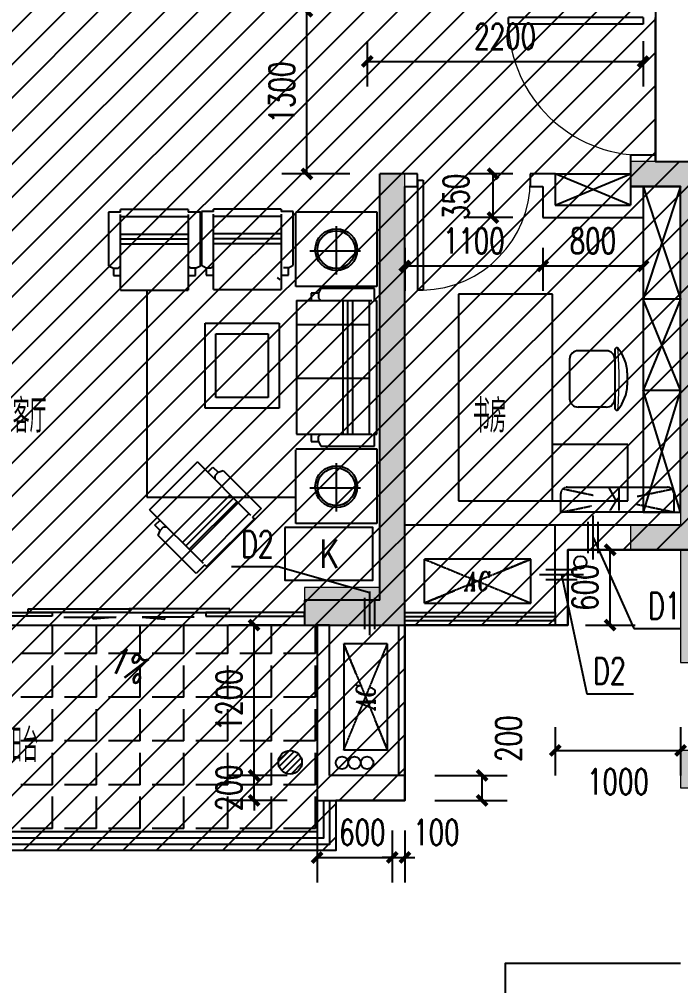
# Model space of a CAD drawing. Extents: x 184967 to 628822, y -100826 to 121332.
# Drawn here: x 264050 to 269325, y 8445 to 16157 of the extents above; entities that cross this region are included whole.
import ezdxf
from ezdxf.enums import TextEntityAlignment as Align

# ---------------------------------------------------------------- set-up
doc = ezdxf.new("R2010")
doc.units = 0
doc.header["$MEASUREMENT"] = 0
doc.linetypes.add('DASH', pattern=[0.35, 0.25, -0.1])
for name, color, linetype in [('1-涂料1', 251, 'Continuous'), ('by', 30, 'Continuous'), ('DIM_LEAD', 3, 'Continuous'), ('EQUIP_地漏', 7, 'Continuous'), ('fur', 252, 'Continuous'), ('KT', 8, 'DASH'), ('PS', 60, 'Continuous'), ('pub_dim1', 190, 'Continuous'), ('PUB_TEXT', 7, 'Continuous'), ('TEXT', 7, 'Continuous'), ('VPIPE-凝结', 150, 'TG_N'), ('VPIPE-直饮', 140, 'TG_Y'), ('VPIPE-雨水', 4, 'TG_Y'), ('WALL', 145, 'Continuous'), ('WINDOW', 141, 'Continuous'), ('厨洁具', 8, 'Continuous'), ('栏杆', 4, 'Continuous'), ('看线', 67, 'Continuous'), ('面积匡算', 1, 'Continuous')]:
    doc.layers.add(name, color=color, linetype=linetype)
doc.layers.add('4#6#-col-2F~31F$0$COLU', color=7, linetype='Continuous', lineweight=0)
doc.layers.add('4#6#-col-2F~31F$0$COLU_HATCH', color=251, linetype='Continuous', lineweight=0)
doc.styles.add('_TCH_DIM', font='SIMPLEX', dxfattribs={"bigfont": 'GBCBIG'})
doc.styles.add('_TCH_DIM_T3', font='SIMPLEX', dxfattribs={"width": 0.705882, "bigfont": 'GBCBIG'})
doc.styles.add('ENGLISH', font='italict.shx')
doc.styles.add('LHZ', font='RS5.SHX', dxfattribs={"width": 0.7, "height": 2000, "bigfont": 'HZTXT.shx'})
doc.styles.add('ROMANS', font='romans.shx', dxfattribs={"width": 0.8, "bigfont": 'hztxt.shx'})
doc.styles.get("Standard").update_dxf_attribs({"font": 'gbenor.shx', "bigfont": 'gbcbig.shx'})
doc.styles.add('TG_LINETYPE', font='GBXWXT', dxfattribs={"width": 0.7, "height": 3, "bigfont": 'GBCBIG'})
doc.styles.add('宋体', font='romans.shx', dxfattribs={"height": 2, "bigfont": 'gbcbig.shx'})
doc.linetypes.add('TG_N', pattern='A,3,-0.34,["N",TG_LINETYPE,S=0.1,R=0,X=-0.23,Y=-0.08],0', length=3.34)
doc.linetypes.add('TG_Y', pattern='A,3,-0.34,["Y",TG_LINETYPE,S=0.1,R=0,X=-0.23,Y=-0.08],0', length=3.34)
doc.dimstyles.new('_TCH_ARCH&&80', dxfattribs={"dimtxt": 204, "dimasz": 80, "dimexe": 200, "dimexo": 240, "dimgap": 98, "dimtad": 1, "dimdec": 0, "dimzin": 0, "dimdsep": 46, "dimtxsty": '_TCH_DIM_T3', "dimblk": 'ARCHTICK', "dimcen": 0.09, "dimclrt": 7, "dimazin": 2, "dimtfac": 1, "dimtdec": 0, "dimtix": 1, "dimtmove": 2, "dimatfit": 3, "dimfxl": 0, "dimtolj": 1, "dimtzin": 0, "dimarcsym": 0})

# ---------------------------------------------------------------- blocks, each defined once
blk = doc.blocks.new('A')
at = {"layer": '看线'}
blk.add_lwpolyline([(1400, 0), (0, 0), (0, -2700)], dxfattribs=at)
blk = doc.blocks.new('FGGBB')
at = {"layer": 'fur'}
for p, q in [((453352.9, 247541.8), (453352.9, 247041.3)), ((453466.7, 247541.8), (453352.9, 247541.8)), ((454097, 247564.6), (453466.7, 247564.6)), ((453466.7, 247541.8), (453466.7, 247564.6)), ((453466.7, 246813.8), (453466.7, 247519.1)), ((454097, 247564.6), (454097, 247541.8)), ((454210.8, 247541.8), (454097, 247541.8)), ((454097, 247519.1), (454097, 246813.8)), ((454210.8, 247041.3), (454210.8, 247541.8)), ((454219.4, 247545.9), (454219.4, 247045.4)), ((454333.2, 247545.9), (454219.4, 247545.9)), ((454963.5, 247568.6), (454333.2, 247568.6)), ((454333.2, 247545.9), (454333.2, 247568.6)), ((454333.2, 246817.9), (454333.2, 247523.1)), ((454963.5, 247568.6), (454963.5, 247545.9)), ((455077.3, 247545.9), (454963.5, 247545.9)), ((454963.5, 247523.1), (454963.5, 246817.9)), ((455077.3, 247045.4), (455077.3, 247545.9)), ((455101.4, 247545.5), (455855.1, 247545.5)), ((455101.4, 246847.2), (455101.4, 247535.3)), ((455855.1, 247545.5), (455855.1, 246847.2)), ((454097, 247496.3), (453466.7, 247496.3)), ((454963.5, 247500.4), (454333.2, 247500.4)), ((453466.7, 247337.1), (454097, 247337.1)), ((454333.2, 247341.1), (454963.5, 247341.1)), ((455478.2, 247412), (455478.2, 246960.1)), ((453466.7, 247291.6), (454097, 247291.6)), ((453466.7, 247246.1), (454097, 247246.1)), ((454333.2, 247295.6), (454963.5, 247295.6)), ((454333.2, 247250.1), (454963.5, 247250.1)), ((455231.8, 247180.9), (455702.9, 247180.9)), ((453352.9, 247041.3), (453398.4, 247018.6)), ((453398.4, 247018.6), (453443.9, 247018.6)), ((453398.4, 247018.6), (453398.4, 246950.3)), ((453443.9, 247018.6), (453466.7, 247041.3)), ((454119.8, 247018.6), (454097, 247041.3)), ((454165.3, 247018.6), (454119.8, 247018.6)), ((454165.3, 247018.6), (454210.8, 247041.3)), ((454165.3, 246950.3), (454165.3, 247018.6)), ((454219.4, 247045.4), (454264.9, 247022.6)), ((454264.9, 247022.6), (454310.4, 247022.6)), ((454264.9, 247022.6), (454264.9, 246954.4)), ((454310.4, 247022.6), (454333.2, 247045.4)), ((455031.8, 247022.6), (454986.3, 247022.6)), ((455031.8, 247022.6), (455077.3, 247045.4)), ((455031.8, 246954.4), (455031.8, 247022.6)), ((453398.4, 246950.3), (453466.7, 246950.3)), ((454097, 246950.3), (454165.3, 246950.3)), ((454264.9, 246954.4), (454333.2, 246954.4)), ((454953.2, 246908.9), (454930.5, 246931.6)), ((454963.5, 246954.4), (455031.8, 246954.4)), ((453466.7, 246813.8), (454097, 246813.8)), ((453710.7, 246813.8), (453710.7, 244880.2)), ((454333.2, 246817.9), (454963.5, 246817.9)), ((455855.1, 246847.2), (455101.4, 246847.2)), ((455333.7, 246830), (455310.9, 246784.5)), ((455834.2, 246830), (455333.7, 246830)), ((455834.2, 246716.3), (455834.2, 246830)), ((455106.2, 246716.3), (455106.2, 245469.3)), ((455106.2, 246716.3), (455811.4, 246716.3)), ((455310.9, 246784.5), (455242.7, 246784.5)), ((455242.7, 246784.5), (455242.7, 246716.3)), ((455310.9, 246784.5), (455310.9, 246739)), ((455310.9, 246739), (455333.7, 246716.3)), ((455538.4, 246716.3), (455538.4, 245469.3)), ((455583.9, 246716.3), (455583.9, 245469.3)), ((455629.4, 246716.3), (455629.4, 245469.3)), ((455788.7, 245469.3), (455788.7, 246716.3)), ((455834.2, 246716.3), (455856.9, 246716.3)), ((455856.9, 245469.3), (455856.9, 246716.3)), ((454256, 245711.4), (454256, 246505)), ((454256, 246505), (454944, 246505)), ((454944, 246505), (454944, 245711.4)), ((455106.2, 246493), (455788.7, 246493)), ((454356, 245811.4), (454356, 246405)), ((454356, 246405), (454844, 246405)), ((454844, 246405), (454844, 245811.4)), ((455106.2, 245992.5), (455788.7, 245992.5)), ((454844, 245811.4), (454356, 245811.4)), ((454944, 245711.4), (454256, 245711.4)), ((455106.2, 245469.3), (455811.4, 245469.3)), ((455242.7, 245469.3), (455242.7, 245401)), ((455310.9, 245446.5), (455333.7, 245469.3)), ((455310.9, 245401), (455310.9, 245446.5)), ((455834.2, 245355.5), (455834.2, 245469.3)), ((455834.2, 245469.3), (455856.9, 245469.3)), ((455242.7, 245401), (455310.9, 245401)), ((455310.9, 245401), (455333.7, 245355.5)), ((455333.7, 245355.5), (455834.2, 245355.5)), ((455101.4, 245333.1), (455855.1, 245333.1)), ((455101.4, 244634.7), (455101.4, 245322.8)), ((455855.1, 245333.1), (455855.1, 244634.7)), ((453737.2, 244764.1), (454182.9, 245209.8)), ((454681.6, 244711.1), (454182.9, 245209.8)), ((455478.2, 245199.6), (455478.2, 244747.7)), ((454279.4, 245113.3), (454327.7, 245161.5)), ((454327.7, 245161.5), (454376, 245113.3)), ((454376, 245113.3), (454343.8, 245081.1)), ((454343.8, 245081.1), (454343.8, 245048.9)), ((454376, 245113.3), (454424.2, 245129.3)), ((454424.2, 245129.3), (454778.1, 244775.4)), ((454042.8, 244458.4), (454488.6, 244904.1)), ((455231.8, 244968.5), (455702.9, 244968.5)), ((453710.7, 244880.2), (455101.4, 244880.2)), ((454075, 244426.2), (454520.7, 244872)), ((454107.2, 244394.1), (454552.9, 244839.8)), ((453737.2, 244764.1), (454235.9, 244265.4)), ((454665.5, 244727.2), (454219.8, 244281.5)), ((454778.1, 244775.4), (454697.7, 244695)), ((453785.5, 244619.3), (453833.7, 244667.5)), ((454713.8, 244678.9), (454268.1, 244233.2)), ((454713.8, 244678.9), (454697.7, 244695)), ((455855.1, 244634.7), (455101.4, 244634.7)), ((453833.7, 244571), (453785.5, 244619.3)), ((453817.6, 244522.8), (453833.7, 244571)), ((453833.7, 244571), (453865.9, 244603.2)), ((453865.9, 244603.2), (453898.1, 244603.2)), ((454171.5, 244168.8), (453817.6, 244522.8)), ((454252, 244249.3), (454171.5, 244168.8)), ((454252, 244249.3), (454268.1, 244233.2))]:
    blk.add_line(p, q, dxfattribs=at)
for centre, radius in [((455478.2, 247191.2), 195.7), ((455478.2, 247191.2), 175.7), ((455478.2, 244978.8), 195.7), ((455478.2, 244978.8), 175.7)]:
    blk.add_circle(centre, radius, dxfattribs=at)
blk = doc.blocks.new('$plan$00000287')
for p, q in [((-1018.8, 1347.2), (-919.6, 1347.2)), ((-446.7, 1350), (-446.7, 750)), ((3.3, 1350), (-446.7, 1350)), ((3.3, 750), (3.3, 1350)), ((-1199.2, 1247.2), (-739.2, 1247.2)), ((-1194.2, 1179.7), (-1194.2, 954.7)), ((-744.2, 1179.7), (-744.2, 954.7)), ((-1126.7, 887.2), (-811.7, 887.2)), ((-1646.7, 750), (-1646.7, 0)), ((3.3, 750), (-1646.7, 750)), ((3.3, 0), (3.3, 750)), ((-1646.7, 0), (3.3, 0))]:
    blk.add_line(p, q)
for centre, radius, start, end in [((-1009, 1031.7), 315.6, 91.76514, 130.72654), ((-929.3, 1031.7), 315.6, 49.27346, 88.23486), ((-1208.4, 1263.3), 10, 130.72654, 202.66999), ((-1199.2, 1267.2), 20, 202.66999, 270), ((-1126.7, 1179.7), 67.5, 90, 180), ((-811.7, 1179.7), 67.5, 0, 90), ((-739.2, 1267.2), 20, 270, 337.33001), ((-730, 1263.3), 10, 337.33001, 49.27346), ((-1126.7, 954.7), 67.5, 180, 270), ((-811.7, 954.7), 67.5, 270, 0)]:
    blk.add_arc(centre, radius, start, end)
at = {"lineweight": 13}
blk.add_arc((-969.2, -1430.7), 2712.7, 84.8023, 95.1977, dxfattribs=at)
at = {"width": 0.8, "flags": 9}
for tag in ['XSIZE', 'YSIZE']:
    blk.add_attdef(tag, (0, 0), '', height=0.5, dxfattribs=at)
blk = doc.blocks.new('awrtt')
at = {"layer": 'KT', "linetype": 'DASH'}
for p, q in [((195123.3, -20712.9), (194273.3, -20712.9)), ((194273.3, -20712.9), (194516.2, -20812.9)), ((195123.3, -20712.9), (194273.3, -21062.9)), ((194273.3, -21062.9), (194273.3, -20712.9)), ((194273.3, -20712.9), (195123.3, -21062.9)), ((194880.5, -20812.9), (195123.3, -20712.9)), ((195123.3, -21062.9), (195123.3, -20712.9)), ((195123.3, -21062.9), (195123.3, -20712.9)), ((194273.3, -21062.9), (194516.2, -20962.9)), ((194880.5, -20962.9), (195123.3, -21062.9)), ((194273.3, -21062.9), (195123.3, -21062.9))]:
    blk.add_line(p, q, dxfattribs=at)
at = {"layer": 'KT', "linetype": 'DASH', "style": 'ENGLISH', "width": 0.75}
blk.add_text('AC', height=150, dxfattribs=at).set_placement((194698.3, -20887.9), align=Align.MIDDLE_CENTER)
blk = doc.blocks.new('$TwtSys$00000141')
for p, q in [((-94.2, 7.7), (-10.1, 91.8)), ((-94.2, 7.7), (-10.1, 91.8)), ((-87.2, -35.1), (35.1, 87.2)), ((-87.2, -35.1), (35.1, 87.2)), ((-66.5, -66.5), (66.5, 66.5)), ((-66.5, -66.5), (66.5, 66.5)), ((-32.4, -87.1), (87.6, 32.9)), ((-32.4, -87.1), (87.6, 32.9)), ((11.4, -92.3), (92.3, -11.4)), ((11.4, -92.3), (92.3, -11.4))]:
    blk.add_line(p, q)
blk.add_circle((0, 0), 94)
blk.add_circle((0, 0), 94)
blk = doc.blocks.new('A$C66E365A4')
at = {"layer": '栏杆'}
for p, q in [((0, 0), (0, -350)), ((-40, -50), (-40, -300)), ((40, -50), (40, -300))]:
    blk.add_line(p, q, dxfattribs=at)
blk = doc.blocks.new('GSKT')
at = {"layer": 'KT', "linetype": 'ByBlock'}
blk.add_lwpolyline([(296933, 262687), (296933, 263287), (297933, 263287), (297933, 262687), (296933, 262687)], dxfattribs=at)
at = {"layer": 'KT', "style": 'ROMANS', "text_generation_flag": 2, "width": 0.8}
blk.add_text('K', height=320, rotation=180, dxfattribs=at).set_placement((297323, 263145))
blk = doc.blocks.new('BGSKT')
at = {"layer": 'KT'}
for p, q in [((296983.3, 262161.9), (297281.1, 262099.6)), ((297883.3, 262161.9), (297639.7, 262110.9)), ((297273.5, 262034.3), (296997.9, 261976.6)), ((297624.1, 262027.8), (297868.6, 261976.6))]:
    blk.add_line(p, q, dxfattribs=at)
blk.add_lwpolyline([(296983.3, 262161.9), (297883.3, 262161.9), (297883.3, 262011.9, -0.414214), (297833.3, 261961.9), (297033.3, 261961.9, -0.414214), (296983.3, 262011.9)], format="xyb", close=True, dxfattribs=at)
at = {"layer": 'KT', "style": 'LHZ', "width": 0.7}
blk.add_text('K', height=180, dxfattribs=at).set_placement((297396.9, 261969.3))
blk = doc.blocks.new('$DorLib2D$00000001')
for p, q in [((0.45, 0.975), (0.5, 0.975)), ((0.45, 0), (0.45, 0.975)), ((0.5, 0), (0.5, 0.975)), ((0.5, 0), (0.45, 0))]:
    blk.add_line(p, q)
at = {"lineweight": 13}
blk.add_arc((0.475, 0), 0.975, 91.46928, 180, dxfattribs=at)
blk = doc.blocks.new('$DorLib2D$00000138')
at = {"color": 0, "linetype": 'Continuous'}
for p, q in [((-0.2875, 0), (-0.2875, 0.1538)), ((-0.2875, 0.1538), (0, 0.1538)), ((0, 0.1538), (0, 0)), ((0.2875, 0.1538), (0, 0.1538)), ((0.2875, 0), (0.2875, 0.1538)), ((-0.5, -0.1399), (-0.5, 0)), ((-0.5, 0), (-0.2187, 0)), ((0, 0), (-0.2875, 0)), ((-0.2187, 0), (-0.2187, -0.1399)), ((0, 0), (0.2875, 0)), ((0.2187, 0), (0.2187, -0.1399)), ((0.5, 0), (0.2187, 0)), ((0.5, 0), (0.5, -0.1946)), ((0.5, -0.1399), (0.5, 0)), ((-0.2187, -0.1399), (-0.5, -0.1399)), ((0.2187, -0.1399), (0.5, -0.1399)), ((-0.1857, -0.186), (-0.037, -0.186)), ((-0.037, -0.186), (-0.1019, -0.2583)), ((-0.1019, -0.2583), (-0.1019, -0.186)), ((0.1857, -0.186), (0.037, -0.186)), ((0.037, -0.186), (0.1019, -0.2583)), ((0.1019, -0.2583), (0.1019, -0.186))]:
    blk.add_line(p, q, dxfattribs=at)
blk = doc.blocks.new('$WINLIB2D$00000001')
at = {"color": 0}
for points in [[(-0.5, 0.5), (-0.5, -0.5)], [(-0.5, 0.5), (0.5, 0.5)], [(0.5, -0.5), (0.5, 0.5)], [(0.5, 0.1667), (-0.5, 0.1667)], [(0.5, -0.1667), (-0.5, -0.1667)], [(-0.5, -0.5), (0.5, -0.5)]]:
    blk.add_lwpolyline(points, dxfattribs=at)
blk = doc.blocks.new('_ArchTick')
at = {"color": 0, "linetype": 'ByBlock', "const_width": 0.4}
blk.add_lwpolyline([(-0.5, -0.5), (0.5, 0.5)], dxfattribs=at)
blk = doc.blocks.new('*D508')
at = {"layer": 'Defpoints', "color": 0, "transparency": 16777216}
for p in [(9018.8, -2300), (9600, -2300), (9600, -3600)]:
    blk.add_point(p, dxfattribs=at)
at = {"layer": 'pub_dim1', "color": 0, "lineweight": -2, "transparency": 16777216}
for p, q in [((9360, -2300), (8818.8, -2300)), ((9018.8, -3600), (9018.8, -2300)), ((9360, -3600), (8818.8, -3600))]:
    blk.add_line(p, q, dxfattribs=at)
at = {"layer": 'pub_dim1', "color": 0, "lineweight": -2, "transparency": 16777216, "xscale": 80, "yscale": 80, "zscale": 80}
for p, rotation in [((9018.8, -2300), 90), ((9018.8, -3600), 270)]:
    blk.add_blockref('_ArchTick', p, dxfattribs=dict(at, rotation=rotation))
at = {"layer": 'pub_dim1', "color": 7, "transparency": 16777216, "insert": (8818.8, -2950), "char_height": 204, "attachment_point": 5, "rotation": 90, "style": '_TCH_DIM_T3'}
blk.add_mtext('\\A1;1300', dxfattribs=at)
blk = doc.blocks.new('*D512')
at = {"layer": 'Defpoints', "color": 0, "transparency": 16777216}
for p in [(9500, -2300), (11700, -2300), (11700, -2702)]:
    blk.add_point(p, dxfattribs=at)
at = {"layer": 'pub_dim1', "color": 0, "lineweight": -2, "transparency": 16777216}
for p, q in [((9500, -2540), (9500, -2902)), ((11700, -2540), (11700, -2902)), ((9500, -2702), (11700, -2702))]:
    blk.add_line(p, q, dxfattribs=at)
at = {"layer": 'pub_dim1', "color": 0, "lineweight": -2, "transparency": 16777216, "xscale": 80, "yscale": 80, "zscale": 80, "rotation": 180}
blk.add_blockref('_ArchTick', (9500, -2702), dxfattribs=at)
at = {"layer": 'pub_dim1', "color": 0, "lineweight": -2, "transparency": 16777216, "xscale": 80, "yscale": 80, "zscale": 80}
blk.add_blockref('_ArchTick', (11700, -2702), dxfattribs=at)
at = {"layer": 'pub_dim1', "color": 7, "transparency": 16777216, "insert": (10600, -2502), "char_height": 204, "attachment_point": 5, "style": '_TCH_DIM_T3'}
blk.add_mtext('\\A1;2200', dxfattribs=at)
blk = doc.blocks.new('*D539')
at = {"layer": 'Defpoints', "color": 0, "transparency": 16777216}
for p in [(8597.1, -8400), (9100, -8400), (9100, -8600)]:
    blk.add_point(p, dxfattribs=at)
at = {"layer": 'pub_dim1', "color": 0, "lineweight": -2, "transparency": 16777216}
for p, q in [((8597.1, -8400), (8597.1, -8320)), ((8860, -8400), (8397.1, -8400)), ((8597.1, -8600), (8597.1, -8400)), ((8860, -8600), (8397.1, -8600)), ((8597.1, -8600), (8597.1, -8680))]:
    blk.add_line(p, q, dxfattribs=at)
at = {"layer": 'pub_dim1', "color": 0, "lineweight": -2, "transparency": 16777216, "xscale": 80, "yscale": 80, "zscale": 80}
for p, rotation in [((8597.1, -8400), 270), ((8597.1, -8600), 90)]:
    blk.add_blockref('_ArchTick', p, dxfattribs=dict(at, rotation=rotation))
at = {"layer": 'pub_dim1', "color": 7, "transparency": 16777216, "insert": (8397.1, -8500), "char_height": 204, "attachment_point": 5, "rotation": 90, "style": '_TCH_DIM_T3'}
blk.add_mtext('\\A1;200', dxfattribs=at)
blk = doc.blocks.new('*D540')
at = {"layer": 'Defpoints', "color": 0, "transparency": 16777216}
for p in [(8597.1, -7200), (9100, -7200), (9100, -8400)]:
    blk.add_point(p, dxfattribs=at)
at = {"layer": 'pub_dim1', "color": 0, "lineweight": -2, "transparency": 16777216}
for p, q in [((8860, -7200), (8397.1, -7200)), ((8597.1, -8400), (8597.1, -7200)), ((8860, -8400), (8397.1, -8400))]:
    blk.add_line(p, q, dxfattribs=at)
at = {"layer": 'pub_dim1', "color": 0, "lineweight": -2, "transparency": 16777216, "xscale": 80, "yscale": 80, "zscale": 80}
for p, rotation in [((8597.1, -7200), 90), ((8597.1, -8400), 270)]:
    blk.add_blockref('_ArchTick', p, dxfattribs=dict(at, rotation=rotation))
at = {"layer": 'pub_dim1', "color": 7, "transparency": 16777216, "insert": (8397.1, -7800), "char_height": 204, "attachment_point": 5, "rotation": 90, "style": '_TCH_DIM_T3'}
blk.add_mtext('\\A1;1200', dxfattribs=at)
blk = doc.blocks.new('*D541')
at = {"layer": 'Defpoints', "color": 0, "transparency": 16777216}
for p in [(9100, -8600), (9700, -8600), (9700, -9054.9)]:
    blk.add_point(p, dxfattribs=at)
at = {"layer": 'pub_dim1', "color": 0, "lineweight": -2, "transparency": 16777216}
for p, q in [((9100, -8840), (9100, -9254.9)), ((9700, -8840), (9700, -9254.9)), ((9100, -9054.9), (9700, -9054.9))]:
    blk.add_line(p, q, dxfattribs=at)
at = {"layer": 'pub_dim1', "color": 0, "lineweight": -2, "transparency": 16777216, "xscale": 80, "yscale": 80, "zscale": 80, "rotation": 180}
blk.add_blockref('_ArchTick', (9100, -9054.9), dxfattribs=at)
at = {"layer": 'pub_dim1', "color": 0, "lineweight": -2, "transparency": 16777216, "xscale": 80, "yscale": 80, "zscale": 80}
blk.add_blockref('_ArchTick', (9700, -9054.9), dxfattribs=at)
at = {"layer": 'pub_dim1', "color": 7, "transparency": 16777216, "insert": (9461.4, -8854.9), "char_height": 204, "attachment_point": 5, "style": '_TCH_DIM_T3'}
blk.add_mtext('\\A1;600', dxfattribs=at)
blk = doc.blocks.new('*D542')
at = {"layer": 'Defpoints', "color": 0, "transparency": 16777216}
for p in [(9700, -8600), (9800, -8600), (9800, -9054.9)]:
    blk.add_point(p, dxfattribs=at)
at = {"layer": 'pub_dim1', "color": 0, "lineweight": -2, "transparency": 16777216}
for p, q in [((9700, -8840), (9700, -9254.9)), ((9800, -8840), (9800, -9254.9)), ((9700, -9054.9), (9620, -9054.9)), ((9700, -9054.9), (9800, -9054.9)), ((9800, -9054.9), (9880, -9054.9))]:
    blk.add_line(p, q, dxfattribs=at)
at = {"layer": 'pub_dim1', "color": 0, "lineweight": -2, "transparency": 16777216, "xscale": 80, "yscale": 80, "zscale": 80}
blk.add_blockref('_ArchTick', (9700, -9054.9), dxfattribs=at)
at = {"layer": 'pub_dim1', "color": 0, "lineweight": -2, "transparency": 16777216, "xscale": 80, "yscale": 80, "zscale": 80, "rotation": 180}
blk.add_blockref('_ArchTick', (9800, -9054.9), dxfattribs=at)
at = {"layer": 'pub_dim1', "color": 7, "transparency": 16777216, "insert": (10051.4, -8854.9), "char_height": 204, "attachment_point": 5, "style": '_TCH_DIM_T3'}
blk.add_mtext('\\A1;100', dxfattribs=at)
blk = doc.blocks.new('*D543')
at = {"layer": 'Defpoints', "color": 0, "transparency": 16777216}
for p in [(11000, -7775.1), (12000, -7775.1), (12000, -8200.9)]:
    blk.add_point(p, dxfattribs=at)
at = {"layer": 'pub_dim1', "color": 0, "lineweight": -2, "transparency": 16777216}
for p, q in [((11000, -8015.1), (11000, -8400.9)), ((12000, -8015.1), (12000, -8400.9)), ((11000, -8200.9), (12000, -8200.9))]:
    blk.add_line(p, q, dxfattribs=at)
at = {"layer": 'pub_dim1', "color": 0, "lineweight": -2, "transparency": 16777216, "xscale": 80, "yscale": 80, "zscale": 80, "rotation": 180}
blk.add_blockref('_ArchTick', (11000, -8200.9), dxfattribs=at)
at = {"layer": 'pub_dim1', "color": 0, "lineweight": -2, "transparency": 16777216, "xscale": 80, "yscale": 80, "zscale": 80}
blk.add_blockref('_ArchTick', (12000, -8200.9), dxfattribs=at)
at = {"layer": 'pub_dim1', "color": 7, "transparency": 16777216, "insert": (11500, -8449.7), "char_height": 204, "attachment_point": 5, "style": '_TCH_DIM_T3'}
blk.add_mtext('\\A1;1000', dxfattribs=at)
blk = doc.blocks.new('*D544')
at = {"layer": 'Defpoints', "color": 0, "transparency": 16777216}
for p in [(9800, -8400), (10415.7, -8400), (9800, -8600)]:
    blk.add_point(p, dxfattribs=at)
at = {"layer": 'pub_dim1', "color": 0, "lineweight": -2, "transparency": 16777216}
for p, q in [((10040, -8400), (10615.7, -8400)), ((10415.7, -8600), (10415.7, -8400)), ((10040, -8600), (10615.7, -8600))]:
    blk.add_line(p, q, dxfattribs=at)
at = {"layer": 'pub_dim1', "color": 0, "lineweight": -2, "transparency": 16777216, "xscale": 80, "yscale": 80, "zscale": 80}
for p, rotation in [((10415.7, -8400), 90), ((10415.7, -8600), 270)]:
    blk.add_blockref('_ArchTick', p, dxfattribs=dict(at, rotation=rotation))
at = {"layer": 'pub_dim1', "color": 7, "transparency": 16777216, "insert": (10626.7, -8107.1), "char_height": 204, "attachment_point": 5, "rotation": 90, "style": '_TCH_DIM_T3'}
blk.add_mtext('\\A1;200', dxfattribs=at)
blk = doc.blocks.new('*D545')
at = {"layer": 'Defpoints', "color": 0, "transparency": 16777216}
for p in [(11000, -6600), (11437.2, -6600), (11000, -7200)]:
    blk.add_point(p, dxfattribs=at)
at = {"layer": 'pub_dim1', "color": 0, "lineweight": -2, "transparency": 16777216}
for p, q in [((11240, -6600), (11637.2, -6600)), ((11437.2, -7200), (11437.2, -6600)), ((11240, -7200), (11637.2, -7200))]:
    blk.add_line(p, q, dxfattribs=at)
at = {"layer": 'pub_dim1', "color": 0, "lineweight": -2, "transparency": 16777216, "xscale": 80, "yscale": 80, "zscale": 80}
for p, rotation in [((11437.2, -6600), 90), ((11437.2, -7200), 270)]:
    blk.add_blockref('_ArchTick', p, dxfattribs=dict(at, rotation=rotation))
at = {"layer": 'pub_dim1', "color": 7, "transparency": 16777216, "insert": (11237.2, -6900), "char_height": 204, "attachment_point": 5, "rotation": 90, "style": '_TCH_DIM_T3'}
blk.add_mtext('\\A1;600', dxfattribs=at)
blk = doc.blocks.new('*D549')
at = {"layer": 'Defpoints', "color": 0, "transparency": 16777216}
for p in [(9800, -3948.3), (10900, -3948.3), (10900, -4333.7)]:
    blk.add_point(p, dxfattribs=at)
at = {"layer": 'pub_dim1', "color": 0, "lineweight": -2, "transparency": 16777216}
for p, q in [((9800, -4188.3), (9800, -4533.7)), ((10900, -4188.3), (10900, -4533.7)), ((9800, -4333.7), (10900, -4333.7))]:
    blk.add_line(p, q, dxfattribs=at)
at = {"layer": 'pub_dim1', "color": 0, "lineweight": -2, "transparency": 16777216, "xscale": 80, "yscale": 80, "zscale": 80, "rotation": 180}
blk.add_blockref('_ArchTick', (9800, -4333.7), dxfattribs=at)
at = {"layer": 'pub_dim1', "color": 0, "lineweight": -2, "transparency": 16777216, "xscale": 80, "yscale": 80, "zscale": 80}
blk.add_blockref('_ArchTick', (10900, -4333.7), dxfattribs=at)
at = {"layer": 'pub_dim1', "color": 7, "transparency": 16777216, "insert": (10350, -4133.7), "char_height": 204, "attachment_point": 5, "style": '_TCH_DIM_T3'}
blk.add_mtext('\\A1;1100', dxfattribs=at)
blk = doc.blocks.new('*D550')
at = {"layer": 'Defpoints', "color": 0, "transparency": 16777216}
for p in [(10900, -3948.3), (11700, -3948.3), (11700, -4333.7)]:
    blk.add_point(p, dxfattribs=at)
at = {"layer": 'pub_dim1', "color": 0, "lineweight": -2, "transparency": 16777216}
for p, q in [((10900, -4188.3), (10900, -4533.7)), ((11700, -4188.3), (11700, -4533.7)), ((10900, -4333.7), (11700, -4333.7))]:
    blk.add_line(p, q, dxfattribs=at)
at = {"layer": 'pub_dim1', "color": 0, "lineweight": -2, "transparency": 16777216, "xscale": 80, "yscale": 80, "zscale": 80, "rotation": 180}
blk.add_blockref('_ArchTick', (10900, -4333.7), dxfattribs=at)
at = {"layer": 'pub_dim1', "color": 0, "lineweight": -2, "transparency": 16777216, "xscale": 80, "yscale": 80, "zscale": 80}
blk.add_blockref('_ArchTick', (11700, -4333.7), dxfattribs=at)
at = {"layer": 'pub_dim1', "color": 7, "transparency": 16777216, "insert": (11300, -4133.7), "char_height": 204, "attachment_point": 5, "style": '_TCH_DIM_T3'}
blk.add_mtext('\\A1;800', dxfattribs=at)
blk = doc.blocks.new('*D551')
at = {"layer": 'Defpoints', "color": 0, "transparency": 16777216}
for p in [(10503.2, -3598), (10900, -3598), (10900, -3948.3)]:
    blk.add_point(p, dxfattribs=at)
at = {"layer": 'pub_dim1', "color": 0, "lineweight": -2, "transparency": 16777216}
for p, q in [((10660, -3598), (10303.2, -3598)), ((10503.2, -3948.3), (10503.2, -3598)), ((10660, -3948.3), (10303.2, -3948.3))]:
    blk.add_line(p, q, dxfattribs=at)
at = {"layer": 'pub_dim1', "color": 0, "lineweight": -2, "transparency": 16777216, "xscale": 80, "yscale": 80, "zscale": 80}
for p, rotation in [((10503.2, -3598), 90), ((10503.2, -3948.3), 270)]:
    blk.add_blockref('_ArchTick', p, dxfattribs=dict(at, rotation=rotation))
at = {"layer": 'pub_dim1', "color": 7, "transparency": 16777216, "insert": (10208, -3783.6), "char_height": 204, "attachment_point": 5, "rotation": 90, "style": '_TCH_DIM_T3'}
blk.add_mtext('\\A1;350', dxfattribs=at)
blk = doc.blocks.new('4.6.31')
at = {"layer": '4#6#-col-2F~31F$0$COLU_HATCH'}
for points in [[(3200, 10100), (3200, 14100), (2600, 14100), (2600, 13900), (3000, 13900), (3000, 11200), (2600, 11200), (2600, 11000), (3000, 11000), (3000, 10100)], [(0, 10700), (0, 10400), (800, 10400), (800, 14000), (600, 14000), (600, 10700)], [(3000, 9100), (5900, 9100), (5900, 10100), (8200, 10100), (8200, 10850), (8000, 10850), (8000, 10300), (5900, 10300), (5900, 12500), (8000, 12500), (8000, 11950), (8200, 11950), (8200, 12700), (5700, 12700), (5700, 9300), (3400, 9300), (3400, 9400), (3000, 9400)]]:
    blk.add_hatch(color=252, dxfattribs=at).paths.add_polyline_path(points)
at = {"layer": '4#6#-col-2F~31F$0$COLU', "color": 6}
for points in [[(3200, 10100), (3200, 14100), (2600, 14100), (2600, 13900), (3000, 13900), (3000, 11200), (2600, 11200), (2600, 11000), (3000, 11000), (3000, 10100)], [(0, 10700), (0, 10400), (800, 10400), (800, 14000), (600, 14000), (600, 10700)], [(3000, 9100), (5900, 9100), (5900, 10100), (8200, 10100), (8200, 10850), (8000, 10850), (8000, 10300), (5900, 10300), (5900, 12500), (8000, 12500), (8000, 11950), (8200, 11950), (8200, 12700), (5700, 12700), (5700, 9300), (3400, 9300), (3400, 9400), (3000, 9400)]]:
    blk.add_lwpolyline(points, close=True, dxfattribs=at)
blk = doc.blocks.new('46s')
at = {"layer": 'VPIPE-凝结', "linetype": 'Continuous'}
for centre in [(11250, -6199.9), (9448.8, -7799.9)]:
    blk.add_circle(centre, 50, dxfattribs=at)
at = {"layer": 'VPIPE-直饮', "linetype": 'Continuous'}
blk.add_circle((9548.8, -7799.9), 50, dxfattribs=at)
at = {"layer": 'VPIPE-雨水', "linetype": 'Continuous'}
blk.add_circle((9348.8, -7799.9), 50, dxfattribs=at)
blk = doc.blocks.new('B')
at = {"layer": '1-涂料1'}
h = blk.add_hatch(dxfattribs=at)
h.set_pattern_fill('ANGLE', color=256, scale=100, style=0)
h.set_pattern_definition([(180, (618105.83, 44973), (0, 349.25), [254, -95.25]), (90, (618105.83, 44973), (349.25, 2e-14), [254, -95.25])])
h.paths.add_polyline_path([(2800, -8850), (2800, -7698), (2800, -7200), (4307, -7200), (9100, -7200), (9100, -8850)])
at = {"layer": 'by'}
blk.add_line((9800, -8400), (9800, -7200), dxfattribs=at)
blk.add_lwpolyline([(9750, -7200), (9750, -8400)], dxfattribs=at)
at = {"layer": 'DIM_LEAD'}
for p, q in [((11300.9, -6501.1), (11626.3, -7228.3)), ((11300.9, -6501.1), (11626.3, -7228.3)), ((8789.4, -6736.6), (8416.8, -6736.6)), ((9520, -6941.6), (8789.4, -6736.6)), ((9520, -6941.6), (8789.4, -6736.6)), ((11050.3, -6800.1), (11252.2, -7747.8)), ((11050.3, -6800.1), (11252.2, -7747.8)), ((11626.3, -7228.3), (11998.9, -7228.3)), ((11252.2, -7747.8), (11624.8, -7747.8))]:
    blk.add_line(p, q, dxfattribs=at)
at = {"layer": 'fur'}
for p, q in [((11000, -3600), (11600, -3600)), ((11600, -3848.3), (11000, -3600)), ((11000, -3848.3), (11600, -3600))]:
    blk.add_line(p, q, dxfattribs=at)
for points in [[(11700, -6300), (12000, -6300), (12000, -3700), (11700, -3700), (11700, -6300)], [(12000, -3700), (11700, -4600)], [(11700, -3700), (12000, -4600)], [(12000, -4600), (11700, -4600)], [(12000, -4600), (11700, -5325)], [(12000, -5325), (11700, -4600)], [(11700, -5325), (12000, -5325)], [(12000, -6300), (11700, -5325)]]:
    blk.add_lwpolyline(points, dxfattribs=at)
at = {"layer": 'PS'}
blk.add_lwpolyline([(7394.6, -7592.3, 0, 0, 0), (7687.5, -7724.3, 80, 0, 0), (7961, -7847.6, 0, 0, 0)], format="xyseb", dxfattribs=at)
at = {"layer": 'WALL'}
for p, q in [((11800, -3450), (11600, -3450)), ((11600, -3450), (11600, -3700)), ((11800, -3500), (11800, -3450)), ((11800, -3500), (12100, -3500)), ((11800, -3500), (12200, -3500)), ((9900, -3600), (9600, -3600)), ((9600, -7000), (9600, -3600)), ((9900, -3700), (9900, -3600)), ((11000, -3600), (10800, -3600)), ((10800, -3600), (10800, -3700)), ((11000, -3600), (11000, -3848.3)), ((9800, -3700), (9900, -3700)), ((9800, -7100), (9800, -3700)), ((10800, -3700), (10900, -3700)), ((10900, -3700), (10900, -3948.3)), ((11600, -3700), (12000, -3700)), ((11600, -3700), (11600, -3848.3)), ((11700, -3700), (11600, -3700)), ((11700, -3700), (11700, -3948.3)), ((11000, -3848.3), (11600, -3848.3)), ((10900, -3948.3), (11700, -3948.3)), ((11000, -7100), (11000, -6400)), ((11000, -6400), (12000, -6400)), ((9600, -7000), (9600, -6500)), ((9800, -7200), (9800, -6600)), ((11100, -7200), (11100, -6600)), ((11100, -6600), (12200, -6600)), ((9600, -7000), (9000, -7000)), ((9000, -7000), (9000, -7200)), ((9800, -7200), (9800, -7100)), ((11000, -7100), (11000, -7200)), ((9000, -7200), (9800, -7200)), ((9000, -7200), (9700, -7200)), ((9700, -7200), (9800, -7200)), ((11000, -7200), (11100, -7200))]:
    blk.add_line(p, q, dxfattribs=at)
blk.add_lwpolyline([(9200, -8400), (9200, -7200), (9100, -7200), (9100, -8400), (9100, -8600), (9800, -8600), (9800, -8400), (9200, -8400)], dxfattribs=at)
at = {"layer": 'WINDOW'}
for p, q in [((11800, -3450), (11800, -2350)), ((9800, -6400), (11000, -6400)), ((9800, -6400), (11000, -6400)), ((6200, -7200), (9000, -7200))]:
    blk.add_line(p, q, dxfattribs=at)
at = {"layer": '厨洁具'}
blk.add_lwpolyline([(12000, -5325), (11700, -6300)], dxfattribs=at)
at = {"layer": '栏杆'}
for points in [[(9200, -8600), (9200, -8950), (2650, -8950), (2650, -7800)], [(9150, -8600), (9150, -8900), (2700, -8900), (2700, -7800)]]:
    blk.add_lwpolyline(points, dxfattribs=at)
at = {"layer": '看线'}
for points in [[(9250, -8600), (9250, -9000), (2600, -9000), (2600, -7800)], [(9100, -8600), (9100, -8850), (2750, -8850), (2750, -7800)]]:
    blk.add_lwpolyline(points, dxfattribs=at)
blk.add_blockref('awrtt', (-184317.8, 14038.5))
at = {"rotation": 90}
blk.add_blockref('awrtt', (-11400.9, -202472.8), dxfattribs=at)
at = {"layer": 'EQUIP_地漏', "rotation": 180}
blk.add_blockref('$TwtSys$00000141', (8885.3, -8295.1), dxfattribs=at)
at = {"layer": 'fur', "extrusion": (0, 0, -1), "xscale": -0.8549999995157123, "yscale": 0.8549999996321276, "zscale": -0.8549999995157123}
blk.add_blockref('FGGBB', (380180.8, -215552.5), dxfattribs=at)
at = {"layer": 'fur', "rotation": 270}
blk.add_blockref('$plan$00000287', (10227.3, -6204.9), dxfattribs=at)
at = {"layer": 'KT', "rotation": 180}
blk.add_blockref('BGSKT', (308927.8, 255861.9), dxfattribs=at)
at = {"layer": 'KT', "color": 2, "extrusion": (0, 0, -1), "xscale": -1, "zscale": -1}
for p, rotation in [((-11300.9, -6676.1), 180), ((-11225.3, -6800.1), 90), ((-9520, -7281.5), 180)]:
    blk.add_blockref('A$C66E365A4', p, dxfattribs=dict(at, rotation=rotation))
at = {"layer": 'KT', "linetype": 'ByBlock', "xscale": -0.7000000000284098, "yscale": 0.7000000000284098, "zscale": 0.7000000000284098, "rotation": 180}
blk.add_blockref('GSKT', (-199009.1, 177459.2), dxfattribs=at)
at = {"layer": 'WINDOW', "xscale": 1100, "yscale": 1100, "zscale": 1100, "rotation": 90}
blk.add_blockref('$DorLib2D$00000001', (11700, -2900), dxfattribs=at)
at = {"layer": 'WINDOW'}
for name, p, xscale, yscale, zscale in [('$DorLib2D$00000001', (10350, -3650), -900, -900, -900), ('$DorLib2D$00000138', (7600, -7100), 2800, 200, 2800), ('$WINLIB2D$00000001', (10400, -7150), 1200, -100, 1200)]:
    blk.add_blockref(name, p, dxfattribs=dict(at, xscale=xscale, yscale=yscale, zscale=zscale))
at = {"layer": 'PUB_TEXT', "style": '_TCH_DIM', "width": 0.705882}
for s, p in [('D2', (8491.8, -6661.6)), ('D1', (11738.2, -7153.3)), ('D2', (11299.8, -7672.8))]:
    blk.add_text(s, height=212.5, dxfattribs=at).set_placement(p)
blk.add_text('1%', height=212.5, rotation=335.73767, dxfattribs=at).set_placement((7428.4, -7559.5))
at = {"layer": 'TEXT', "style": '宋体', "width": 0.7}
for s, p in [('客厅', (6672.9, -5664.4)), ('书房', (10343.5, -5664.4)), ('观景阳台', (6344.2, -8293.6))]:
    blk.add_text(s, height=265.82, dxfattribs=at).set_placement(p)
at = {"layer": 'pub_dim1'}
for p1, p2, distance, text, picture, middle in [((9600, -3600), (9600, -2300), 581.2, '1300', '*D508', (8818.8, -2950)), ((9500, -2300), (11700, -2300), -402, '2200', '*D512', (10600, -2502)), ((9800, -3948.3), (10900, -3948.3), -385.4, '1100', '*D549', (10350, -4133.7)), ((10900, -3948.3), (11700, -3948.3), -385.4, '800', '*D550', (11300, -4133.7)), ((11000, -7200), (11000, -6600), -437.2, '600', '*D545', (11237.2, -6900)), ((9100, -8400), (9100, -7200), 502.9, '1200', '*D540', (8397.1, -7800)), ((9100, -8600), (9100, -8400), 502.9, '200', '*D539', (8397.1, -8500))]:
    dim = blk.add_aligned_dim(p1=p1, p2=p2, distance=distance, text=text, dimstyle='_TCH_ARCH&&80', dxfattribs=at)
    dim.commit()
    dim.dimension.update_dxf_attribs({"geometry": picture, "text_midpoint": middle})
for base, p1, p2, angle, text, picture, middle in [((10503.2, -3598), (10900, -3948.3), (10900, -3598), 90, '350', '*D551', (10208, -3783.6)), ((12000, -8200.9), (11000, -7775.1), (12000, -7775.1), 0, '1000', '*D543', (11500, -8449.7)), ((10415.7, -8400), (9800, -8600), (9800, -8400), 90, '200', '*D544', (10626.7, -8107.1)), ((9700, -9054.9), (9100, -8600), (9700, -8600), 0, '600', '*D541', (9461.4, -8854.9)), ((9800, -9054.9), (9700, -8600), (9800, -8600), 0, '100', '*D542', (10051.4, -8854.9))]:
    dim = blk.add_linear_dim(base=base, p1=p1, p2=p2, angle=angle, text=text, dimstyle='_TCH_ARCH&&80', dxfattribs=at)
    dim.commit()
    dim.dimension.update_dxf_attribs({"geometry": picture, "text_midpoint": middle, "dimtype": 129})

msp = doc.modelspace()

# ---------------------------------------------------------------- hatches: boundary and pattern name
at = {"layer": '面积匡算'}
h = msp.add_hatch(dxfattribs=at)
h.set_pattern_fill('ANSI31', color=3, scale=1500)
h.paths.add_polyline_path([(267125.2, 9922.5), (266575.2, 9922.5), (266575.2, 9522.5), (259925.2, 9522.5), (259925.2, 10722.5), (256625.2, 10722.5), (256625.2, 17922.5), (257325.2, 17922.5), (257325.2, 18522.5), (259225.2, 18522.5), (259225.2, 19822.5), (264025.2, 19822.5), (264025.2, 20422.5), (268025.2, 20422.5), (268025.2, 19222.5), (269125.2, 19222.5), (269125.2, 15022.5), (269525.2, 15022.5), (269525.2, 11922.5), (268425.2, 11922.5), (268425.2, 11322.5), (267125.2, 11322.5)])

# ---------------------------------------------------------------- linework, layer by layer
at = {"layer": 'WALL', "color": 1, "linetype": 'ByBlock'}
msp.add_lwpolyline([(267125.2, 9922.5), (266575.2, 9922.5), (266575.2, 9522.5), (259925.2, 9522.5), (259925.2, 10722.5), (256625.2, 10722.5), (256625.2, 17922.5), (257325.2, 17922.5), (257325.2, 18522.5), (259225.2, 18522.5), (259225.2, 19822.5), (264025.2, 19822.5), (264025.2, 20422.5), (268025.2, 20422.5), (268025.2, 19222.5), (269125.2, 19222.5), (269125.2, 15022.5), (269525.2, 15022.5), (269525.2, 11922.5), (268425.2, 11922.5), (268425.2, 11322.5), (267125.2, 11322.5), (267125.2, 9922.5)], dxfattribs=at)

# ---------------------------------------------------------------- block references
at = {"layer": 'WALL'}
for name, p in [('B', (257325.2, 18522.5)), ('46s', (257275.2, 18022.4)), ('4.6.31', (266325.2, 922.5)), ('A', (267925.2, 8622.5))]:
    msp.add_blockref(name, p, dxfattribs=at)

doc.saveas('drawing.dxf')
